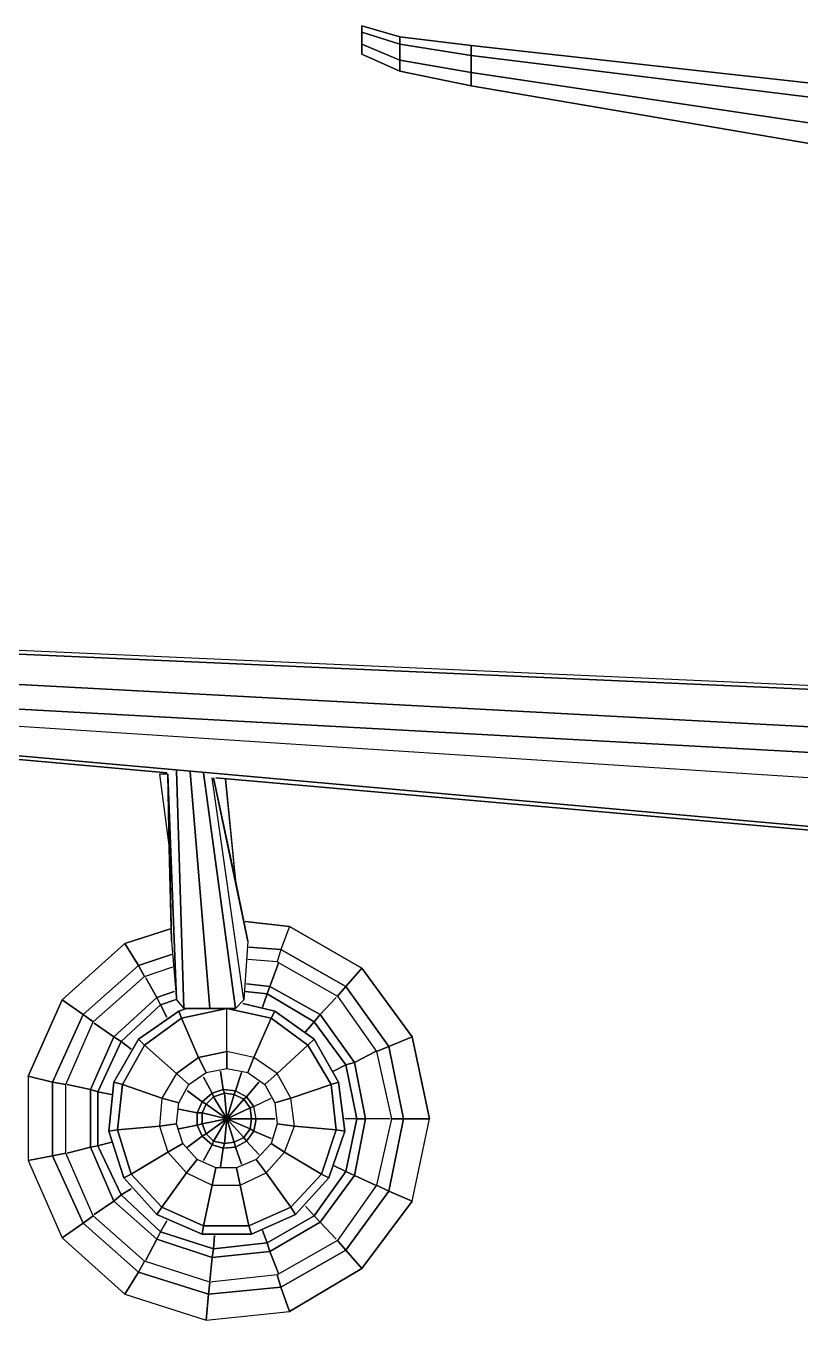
# Model space of a CAD drawing. Header units: millimetres. Extents: x -2415.6 to -2324.5, y 1851.1 to 1878.7.
# Drawn here: x -2388.46 to -2381.68, y 1853.09 to 1864.42 of the extents above; entities that cross this region are included whole.
import ezdxf

# ---------------------------------------------------------------- set-up
doc = ezdxf.new("R2010")
doc.units = ezdxf.units.MM
doc.header["$LTSCALE"] = 10
doc.layers.add('Aeronaves', color=2, linetype='Continuous')

msp = doc.modelspace()

# ---------------------------------------------------------------- linework, layer by layer
at = {"layer": 'Aeronaves'}
for p, q in [((-2385.518, 1864.418), (-2385.185, 1864.322)), ((-2385.518, 1864.364), (-2385.518, 1864.418)), ((-2385.518, 1864.418), (-2385.518, 1864.364)), ((-2385.185, 1864.322), (-2385.518, 1864.418)), ((-2385.185, 1864.257), (-2385.518, 1864.364)), ((-2385.518, 1864.364), (-2385.518, 1864.257)), ((-2385.518, 1864.364), (-2385.185, 1864.257)), ((-2385.518, 1864.257), (-2385.518, 1864.364)), ((-2385.185, 1864.322), (-2384.562, 1864.246)), ((-2384.562, 1864.246), (-2385.185, 1864.322)), ((-2385.185, 1864.322), (-2385.185, 1864.257)), ((-2385.185, 1864.257), (-2385.185, 1864.322)), ((-2385.518, 1864.257), (-2385.518, 1864.171)), ((-2385.518, 1864.171), (-2385.518, 1864.257)), ((-2385.518, 1864.257), (-2385.185, 1864.117)), ((-2385.185, 1864.117), (-2385.518, 1864.257)), ((-2385.185, 1864.257), (-2385.185, 1864.117)), ((-2384.562, 1864.16), (-2385.185, 1864.257)), ((-2385.185, 1864.257), (-2384.562, 1864.16)), ((-2385.185, 1864.117), (-2385.185, 1864.257)), ((-2384.562, 1864.246), (-2384.562, 1864.16)), ((-2384.562, 1864.16), (-2384.562, 1864.246)), ((-2384.562, 1864.246), (-2373.845, 1863.054)), ((-2373.845, 1863.054), (-2384.562, 1864.246)), ((-2385.185, 1864.021), (-2385.518, 1864.171)), ((-2385.518, 1864.171), (-2385.185, 1864.021)), ((-2385.185, 1864.117), (-2385.185, 1864.021)), ((-2384.562, 1864.01), (-2385.185, 1864.117)), ((-2385.185, 1864.117), (-2384.562, 1864.01)), ((-2385.185, 1864.021), (-2385.185, 1864.117)), ((-2384.562, 1864.16), (-2384.562, 1864.01)), ((-2384.562, 1864.01), (-2384.562, 1864.16)), ((-2373.845, 1862.84), (-2384.562, 1864.16)), ((-2384.562, 1864.16), (-2373.845, 1862.84)), ((-2384.562, 1863.892), (-2385.185, 1864.021)), ((-2385.185, 1864.021), (-2384.562, 1863.892)), ((-2384.562, 1864.01), (-2384.562, 1863.892)), ((-2384.562, 1863.892), (-2384.562, 1864.01)), ((-2384.562, 1864.01), (-2373.845, 1862.41)), ((-2373.845, 1862.41), (-2384.562, 1864.01)), ((-2373.845, 1862.066), (-2384.562, 1863.892)), ((-2384.562, 1863.892), (-2373.845, 1862.066)), ((-2381.083, 1858.619), (-2388.514, 1858.952)), ((-2381.083, 1858.619), (-2388.514, 1858.952)), ((-2381.083, 1858.587), (-2388.514, 1858.92)), ((-2388.514, 1858.92), (-2381.083, 1858.587)), ((-2388.514, 1858.652), (-2381.083, 1858.254)), ((-2381.083, 1858.254), (-2388.514, 1858.652)), ((-2388.514, 1858.437), (-2381.083, 1858.029)), ((-2381.083, 1858.029), (-2388.514, 1858.437)), ((-2388.514, 1858.287), (-2381.083, 1857.803)), ((-2388.514, 1858.287), (-2381.083, 1857.803)), ((-2381.083, 1857.363), (-2388.514, 1858.029)), ((-2388.514, 1858.029), (-2381.083, 1857.363)), ((-2387.225, 1857.879), (-2388.514, 1857.997)), ((-2388.514, 1857.997), (-2387.225, 1857.879)), ((-2387.289, 1857.868), (-2387.204, 1857.224)), ((-2387.214, 1857.868), (-2387.289, 1857.868)), ((-2387.204, 1857.224), (-2387.214, 1857.868)), ((-2387.214, 1857.868), (-2387.182, 1856.407)), ((-2387.139, 1855.892), (-2387.214, 1857.868)), ((-2387.214, 1857.868), (-2387.139, 1855.892)), ((-2387.075, 1855.817), (-2387.139, 1857.9)), ((-2387.139, 1857.9), (-2387.075, 1855.817)), ((-2386.849, 1855.817), (-2387.021, 1857.889)), ((-2387.021, 1857.889), (-2386.849, 1855.817)), ((-2386.624, 1855.817), (-2386.903, 1857.879)), ((-2386.903, 1857.879), (-2386.624, 1855.817)), ((-2386.549, 1855.892), (-2386.828, 1857.836)), ((-2386.817, 1857.836), (-2386.624, 1856.934)), ((-2386.516, 1856.407), (-2386.817, 1857.836)), ((-2386.796, 1857.836), (-2381.083, 1857.331)), ((-2381.083, 1857.331), (-2386.796, 1857.836)), ((-2386.71, 1857.825), (-2386.624, 1856.934)), ((-2386.624, 1856.955), (-2386.71, 1857.825)), ((-2387.204, 1857.224), (-2387.193, 1857.191)), ((-2387.182, 1856.407), (-2387.204, 1857.224)), ((-2386.624, 1856.934), (-2386.516, 1856.407)), ((-2386.624, 1856.934), (-2386.624, 1856.934)), ((-2387.59, 1856.386), (-2387.193, 1856.515)), ((-2387.193, 1856.515), (-2387.59, 1856.386)), ((-2387.59, 1856.386), (-2387.193, 1856.515)), ((-2387.193, 1856.515), (-2387.59, 1856.386)), ((-2386.538, 1856.579), (-2386.151, 1856.536)), ((-2386.151, 1856.536), (-2386.538, 1856.579)), ((-2386.538, 1856.579), (-2386.151, 1856.536)), ((-2386.151, 1856.536), (-2386.538, 1856.579)), ((-2386.151, 1856.536), (-2386.226, 1856.332)), ((-2386.151, 1856.536), (-2386.226, 1856.332)), ((-2385.518, 1856.171), (-2386.151, 1856.536)), ((-2385.518, 1856.171), (-2386.151, 1856.536)), ((-2386.151, 1856.536), (-2385.518, 1856.171)), ((-2385.518, 1856.171), (-2386.151, 1856.536)), ((-2387.59, 1856.386), (-2388.138, 1855.892)), ((-2387.59, 1856.386), (-2388.138, 1855.892)), ((-2387.59, 1856.386), (-2387.472, 1856.193)), ((-2387.472, 1856.193), (-2387.59, 1856.386)), ((-2387.182, 1856.407), (-2387.139, 1855.892)), ((-2386.516, 1856.407), (-2386.549, 1855.892)), ((-2387.472, 1856.193), (-2387.182, 1856.289)), ((-2387.182, 1856.289), (-2387.472, 1856.193)), ((-2386.259, 1856.225), (-2386.516, 1856.246)), ((-2386.506, 1856.354), (-2386.226, 1856.332)), ((-2386.226, 1856.332), (-2386.506, 1856.354)), ((-2386.226, 1856.332), (-2386.259, 1856.225)), ((-2386.226, 1856.332), (-2386.259, 1856.225)), ((-2385.657, 1856.01), (-2386.226, 1856.332)), ((-2386.226, 1856.332), (-2385.657, 1856.01)), ((-2387.472, 1856.193), (-2387.955, 1855.763)), ((-2387.955, 1855.763), (-2387.472, 1856.193)), ((-2387.472, 1856.193), (-2387.418, 1856.096)), ((-2387.418, 1856.096), (-2387.472, 1856.193)), ((-2387.418, 1856.096), (-2387.171, 1856.182)), ((-2386.323, 1856.01), (-2386.248, 1856.214)), ((-2386.248, 1856.214), (-2386.323, 1856.01)), ((-2386.259, 1856.225), (-2385.732, 1855.924)), ((-2385.657, 1856.01), (-2385.518, 1856.171)), ((-2385.518, 1856.171), (-2385.657, 1856.01)), ((-2385.077, 1855.57), (-2385.518, 1856.171)), ((-2385.077, 1855.57), (-2385.518, 1856.171)), ((-2385.518, 1856.171), (-2385.077, 1855.57)), ((-2385.077, 1855.57), (-2385.518, 1856.171)), ((-2387.869, 1855.699), (-2387.418, 1856.096)), ((-2387.408, 1856.085), (-2387.311, 1855.913)), ((-2387.311, 1855.913), (-2387.408, 1856.085)), ((-2386.527, 1856.032), (-2386.323, 1856.01)), ((-2386.323, 1856.01), (-2386.527, 1856.032)), ((-2387.687, 1855.57), (-2387.311, 1855.913)), ((-2387.311, 1855.913), (-2387.687, 1855.57)), ((-2387.161, 1855.967), (-2387.311, 1855.913)), ((-2387.311, 1855.913), (-2387.161, 1855.967)), ((-2387.279, 1855.849), (-2387.311, 1855.913)), ((-2387.311, 1855.913), (-2387.279, 1855.849)), ((-2387.279, 1855.849), (-2387.311, 1855.913)), ((-2386.538, 1855.967), (-2386.345, 1855.946)), ((-2386.345, 1855.946), (-2386.538, 1855.967)), ((-2386.387, 1855.828), (-2386.345, 1855.946)), ((-2386.345, 1855.946), (-2386.387, 1855.828)), ((-2386.345, 1855.946), (-2386.323, 1856.01)), ((-2386.323, 1856.01), (-2386.345, 1855.946)), ((-2386.345, 1855.946), (-2385.936, 1855.699)), ((-2385.936, 1855.699), (-2386.345, 1855.946)), ((-2386.323, 1856.01), (-2385.883, 1855.763)), ((-2385.883, 1855.763), (-2386.323, 1856.01)), ((-2385.883, 1855.763), (-2385.743, 1855.913)), ((-2385.743, 1855.913), (-2385.883, 1855.763)), ((-2385.732, 1855.924), (-2385.657, 1856.01)), ((-2385.657, 1856.01), (-2385.732, 1855.924)), ((-2385.732, 1855.924), (-2385.389, 1855.441)), ((-2385.281, 1855.484), (-2385.657, 1856.01)), ((-2385.657, 1856.01), (-2385.281, 1855.484)), ((-2388.138, 1855.892), (-2388.438, 1855.226)), ((-2388.138, 1855.892), (-2388.438, 1855.226)), ((-2388.438, 1855.226), (-2388.138, 1855.892)), ((-2388.138, 1855.892), (-2388.438, 1855.226)), ((-2388.138, 1855.892), (-2387.955, 1855.763)), ((-2387.955, 1855.763), (-2388.138, 1855.892)), ((-2387.622, 1855.527), (-2387.279, 1855.849)), ((-2387.279, 1855.849), (-2387.622, 1855.527)), ((-2387.472, 1855.548), (-2387.118, 1855.795)), ((-2387.118, 1855.795), (-2387.472, 1855.548)), ((-2387.15, 1855.892), (-2387.279, 1855.849)), ((-2387.279, 1855.849), (-2387.15, 1855.892)), ((-2387.279, 1855.849), (-2387.225, 1855.742)), ((-2387.225, 1855.742), (-2387.279, 1855.849)), ((-2387.139, 1855.892), (-2387.075, 1855.817)), ((-2387.053, 1855.817), (-2387.118, 1855.795)), ((-2387.118, 1855.795), (-2387.053, 1855.817)), ((-2387.053, 1855.817), (-2387.118, 1855.795)), ((-2387.096, 1855.731), (-2387.118, 1855.795)), ((-2387.118, 1855.795), (-2387.096, 1855.731)), ((-2387.096, 1855.731), (-2386.699, 1855.817)), ((-2386.699, 1855.817), (-2387.096, 1855.731)), ((-2386.849, 1855.817), (-2387.075, 1855.817)), ((-2387.075, 1855.817), (-2386.849, 1855.817)), ((-2386.624, 1855.817), (-2386.849, 1855.817)), ((-2386.849, 1855.817), (-2386.624, 1855.817)), ((-2386.312, 1855.731), (-2386.699, 1855.817)), ((-2386.699, 1855.817), (-2386.312, 1855.731)), ((-2386.699, 1855.441), (-2386.699, 1855.817)), ((-2386.699, 1855.441), (-2386.699, 1855.817)), ((-2386.624, 1855.817), (-2386.549, 1855.892)), ((-2386.559, 1855.86), (-2386.28, 1855.795)), ((-2386.28, 1855.795), (-2386.559, 1855.86)), ((-2386.559, 1855.86), (-2386.28, 1855.795)), ((-2386.28, 1855.795), (-2386.312, 1855.731)), ((-2386.312, 1855.731), (-2386.28, 1855.795)), ((-2385.936, 1855.548), (-2386.28, 1855.795)), ((-2386.28, 1855.795), (-2385.936, 1855.548)), ((-2387.955, 1855.763), (-2388.224, 1855.172)), ((-2388.224, 1855.172), (-2387.955, 1855.763)), ((-2388.106, 1855.151), (-2387.869, 1855.699)), ((-2387.955, 1855.763), (-2387.869, 1855.699)), ((-2387.869, 1855.699), (-2387.955, 1855.763)), ((-2387.687, 1855.57), (-2387.859, 1855.688)), ((-2387.859, 1855.688), (-2387.687, 1855.57)), ((-2387.096, 1855.731), (-2387.418, 1855.495)), ((-2387.418, 1855.495), (-2387.096, 1855.731)), ((-2386.946, 1855.387), (-2387.096, 1855.731)), ((-2387.096, 1855.731), (-2386.946, 1855.387)), ((-2386.312, 1855.731), (-2386.463, 1855.387)), ((-2386.463, 1855.387), (-2386.312, 1855.731)), ((-2385.99, 1855.495), (-2386.312, 1855.731)), ((-2386.312, 1855.731), (-2385.99, 1855.495)), ((-2386.012, 1855.613), (-2385.936, 1855.699)), ((-2385.936, 1855.699), (-2386.012, 1855.613)), ((-2385.936, 1855.699), (-2385.883, 1855.763)), ((-2385.883, 1855.763), (-2385.936, 1855.699)), ((-2385.936, 1855.699), (-2385.657, 1855.323)), ((-2385.657, 1855.323), (-2385.936, 1855.699)), ((-2385.883, 1855.763), (-2385.582, 1855.344)), ((-2385.582, 1855.344), (-2385.883, 1855.763)), ((-2387.891, 1855.108), (-2387.687, 1855.57)), ((-2387.687, 1855.57), (-2387.891, 1855.108)), ((-2387.622, 1855.527), (-2387.687, 1855.57)), ((-2387.687, 1855.57), (-2387.622, 1855.527)), ((-2385.281, 1855.484), (-2385.077, 1855.57)), ((-2385.077, 1855.57), (-2385.281, 1855.484)), ((-2385.077, 1855.57), (-2384.927, 1854.85)), ((-2384.927, 1854.85), (-2385.077, 1855.57)), ((-2387.622, 1855.527), (-2387.826, 1855.087)), ((-2387.826, 1855.087), (-2387.622, 1855.527)), ((-2387.687, 1855.172), (-2387.472, 1855.548)), ((-2387.472, 1855.548), (-2387.687, 1855.172)), ((-2387.687, 1855.172), (-2387.472, 1855.548)), ((-2387.536, 1855.462), (-2387.622, 1855.527)), ((-2387.622, 1855.527), (-2387.536, 1855.462)), ((-2387.418, 1855.495), (-2387.612, 1855.151)), ((-2387.612, 1855.151), (-2387.418, 1855.495)), ((-2387.418, 1855.495), (-2387.472, 1855.548)), ((-2387.472, 1855.548), (-2387.418, 1855.495)), ((-2387.139, 1855.248), (-2387.418, 1855.495)), ((-2387.418, 1855.495), (-2387.139, 1855.248)), ((-2385.99, 1855.495), (-2386.259, 1855.248)), ((-2386.259, 1855.248), (-2385.99, 1855.495)), ((-2385.936, 1855.548), (-2385.99, 1855.495)), ((-2385.99, 1855.495), (-2385.936, 1855.548)), ((-2385.786, 1855.151), (-2385.99, 1855.495)), ((-2385.99, 1855.495), (-2385.786, 1855.151)), ((-2385.936, 1855.548), (-2385.722, 1855.172)), ((-2385.722, 1855.172), (-2385.936, 1855.548)), ((-2385.936, 1855.548), (-2385.722, 1855.172)), ((-2385.389, 1855.441), (-2385.281, 1855.484)), ((-2385.281, 1855.484), (-2385.389, 1855.441)), ((-2385.153, 1854.85), (-2385.281, 1855.484)), ((-2385.281, 1855.484), (-2385.153, 1854.85)), ((-2386.946, 1855.387), (-2387.139, 1855.248)), ((-2387.139, 1855.248), (-2386.946, 1855.387)), ((-2386.699, 1855.441), (-2386.946, 1855.387)), ((-2386.946, 1855.387), (-2386.699, 1855.441)), ((-2386.881, 1855.258), (-2386.946, 1855.387)), ((-2386.946, 1855.387), (-2386.881, 1855.258)), ((-2386.463, 1855.387), (-2386.699, 1855.441)), ((-2386.699, 1855.441), (-2386.699, 1855.291)), ((-2386.463, 1855.387), (-2386.699, 1855.441)), ((-2386.699, 1855.291), (-2386.699, 1855.441)), ((-2386.516, 1855.258), (-2386.463, 1855.387)), ((-2386.463, 1855.387), (-2386.516, 1855.258)), ((-2386.259, 1855.248), (-2386.463, 1855.387)), ((-2386.259, 1855.248), (-2386.463, 1855.387)), ((-2385.657, 1855.323), (-2385.582, 1855.344)), ((-2385.582, 1855.344), (-2385.657, 1855.323)), ((-2385.657, 1855.323), (-2385.582, 1855.344)), ((-2385.4, 1855.441), (-2385.582, 1855.344)), ((-2385.582, 1855.344), (-2385.4, 1855.441)), ((-2385.485, 1854.85), (-2385.582, 1855.344)), ((-2385.582, 1855.344), (-2385.485, 1854.85)), ((-2385.389, 1855.441), (-2385.26, 1854.85)), ((-2388.438, 1855.226), (-2388.438, 1854.485)), ((-2388.438, 1855.226), (-2388.438, 1854.485)), ((-2388.224, 1855.172), (-2388.438, 1855.226)), ((-2388.438, 1855.226), (-2388.224, 1855.172)), ((-2387.139, 1855.248), (-2387.268, 1855.033)), ((-2387.139, 1855.248), (-2387.268, 1855.033)), ((-2387.032, 1855.151), (-2387.139, 1855.248)), ((-2387.139, 1855.248), (-2387.032, 1855.151)), ((-2387.032, 1855.151), (-2386.881, 1855.258)), ((-2386.881, 1855.258), (-2386.699, 1855.291)), ((-2386.753, 1855.269), (-2386.731, 1855.108)), ((-2386.731, 1855.108), (-2386.753, 1855.269)), ((-2386.699, 1855.291), (-2386.516, 1855.258)), ((-2386.57, 1855.258), (-2386.624, 1855.097)), ((-2386.624, 1855.097), (-2386.57, 1855.258)), ((-2386.516, 1855.258), (-2386.366, 1855.151)), ((-2386.366, 1855.151), (-2386.259, 1855.248)), ((-2386.259, 1855.248), (-2386.366, 1855.151)), ((-2386.14, 1855.033), (-2386.259, 1855.248)), ((-2386.14, 1855.033), (-2386.259, 1855.248)), ((-2385.657, 1855.323), (-2385.765, 1855.269)), ((-2385.765, 1855.269), (-2385.657, 1855.323)), ((-2385.561, 1854.85), (-2385.657, 1855.323)), ((-2385.657, 1855.323), (-2385.561, 1854.85)), ((-2388.224, 1855.172), (-2388.224, 1854.528)), ((-2388.224, 1854.528), (-2388.224, 1855.172)), ((-2388.224, 1855.172), (-2388.106, 1855.151)), ((-2388.106, 1855.151), (-2388.224, 1855.172)), ((-2388.106, 1854.55), (-2388.106, 1855.151)), ((-2387.891, 1855.108), (-2388.095, 1855.151)), ((-2388.095, 1855.151), (-2387.891, 1855.108)), ((-2387.73, 1854.743), (-2387.687, 1855.172)), ((-2387.687, 1855.172), (-2387.73, 1854.743)), ((-2387.73, 1854.743), (-2387.687, 1855.172)), ((-2387.687, 1855.172), (-2387.612, 1855.151)), ((-2387.612, 1855.151), (-2387.687, 1855.172)), ((-2387.612, 1855.151), (-2387.655, 1854.754)), ((-2387.655, 1854.754), (-2387.612, 1855.151)), ((-2387.612, 1855.151), (-2387.268, 1855.033)), ((-2387.268, 1855.033), (-2387.612, 1855.151)), ((-2387.118, 1854.99), (-2387.032, 1855.151)), ((-2386.903, 1855.215), (-2386.828, 1855.076)), ((-2386.828, 1855.076), (-2386.903, 1855.215)), ((-2386.42, 1855.172), (-2386.527, 1855.044)), ((-2386.527, 1855.044), (-2386.42, 1855.172)), ((-2386.366, 1855.151), (-2386.28, 1854.99)), ((-2385.786, 1855.151), (-2386.14, 1855.033)), ((-2386.14, 1855.033), (-2385.786, 1855.151)), ((-2385.722, 1855.172), (-2385.786, 1855.151)), ((-2385.786, 1855.151), (-2385.722, 1855.172)), ((-2385.743, 1854.754), (-2385.786, 1855.151)), ((-2385.786, 1855.151), (-2385.743, 1854.754)), ((-2385.722, 1855.172), (-2385.668, 1854.743)), ((-2385.668, 1854.743), (-2385.722, 1855.172)), ((-2385.722, 1855.172), (-2385.668, 1854.743)), ((-2387.891, 1855.108), (-2387.891, 1854.603)), ((-2387.826, 1855.087), (-2387.891, 1855.108)), ((-2387.891, 1855.108), (-2387.826, 1855.087)), ((-2387.891, 1854.603), (-2387.891, 1855.108)), ((-2387.826, 1855.087), (-2387.826, 1854.614)), ((-2387.708, 1855.065), (-2387.826, 1855.087)), ((-2387.826, 1855.087), (-2387.708, 1855.065)), ((-2387.826, 1854.614), (-2387.826, 1855.087)), ((-2387.268, 1855.033), (-2387.289, 1854.786)), ((-2387.268, 1855.033), (-2387.289, 1854.786)), ((-2387.118, 1854.99), (-2387.268, 1855.033)), ((-2387.268, 1855.033), (-2387.118, 1854.99)), ((-2387.042, 1855.097), (-2386.914, 1855.001)), ((-2386.914, 1855.001), (-2387.042, 1855.097)), ((-2386.957, 1854.904), (-2386.914, 1855.001)), ((-2386.914, 1855.001), (-2386.957, 1854.904)), ((-2386.914, 1855.001), (-2386.828, 1855.076)), ((-2386.828, 1855.076), (-2386.914, 1855.001)), ((-2386.914, 1855.001), (-2386.881, 1854.979)), ((-2386.881, 1854.979), (-2386.914, 1855.001)), ((-2386.881, 1854.979), (-2386.817, 1855.044)), ((-2386.817, 1855.044), (-2386.881, 1854.979)), ((-2386.828, 1855.076), (-2386.731, 1855.108)), ((-2386.731, 1855.108), (-2386.828, 1855.076)), ((-2386.828, 1855.076), (-2386.817, 1855.044)), ((-2386.817, 1855.044), (-2386.828, 1855.076)), ((-2386.817, 1855.044), (-2386.72, 1855.076)), ((-2386.72, 1855.076), (-2386.817, 1855.044)), ((-2386.817, 1855.044), (-2386.699, 1854.85)), ((-2386.699, 1854.85), (-2386.817, 1855.044)), ((-2386.731, 1855.108), (-2386.624, 1855.097)), ((-2386.624, 1855.097), (-2386.731, 1855.108)), ((-2386.731, 1855.108), (-2386.72, 1855.076)), ((-2386.72, 1855.076), (-2386.731, 1855.108)), ((-2386.72, 1855.076), (-2386.634, 1855.065)), ((-2386.72, 1855.076), (-2386.699, 1854.85)), ((-2386.634, 1855.065), (-2386.72, 1855.076)), ((-2386.699, 1854.85), (-2386.72, 1855.076)), ((-2386.634, 1855.065), (-2386.699, 1854.85)), ((-2386.699, 1854.85), (-2386.634, 1855.065)), ((-2386.699, 1854.85), (-2386.549, 1855.022)), ((-2386.549, 1855.022), (-2386.699, 1854.85)), ((-2386.624, 1855.097), (-2386.634, 1855.065)), ((-2386.634, 1855.065), (-2386.624, 1855.097)), ((-2386.634, 1855.065), (-2386.549, 1855.022)), ((-2386.549, 1855.022), (-2386.634, 1855.065)), ((-2386.624, 1855.097), (-2386.527, 1855.044)), ((-2386.527, 1855.044), (-2386.624, 1855.097)), ((-2386.527, 1855.044), (-2386.549, 1855.022)), ((-2386.549, 1855.022), (-2386.527, 1855.044)), ((-2386.549, 1855.022), (-2386.495, 1854.947)), ((-2386.495, 1854.947), (-2386.549, 1855.022)), ((-2386.527, 1855.044), (-2386.463, 1854.958)), ((-2386.463, 1854.958), (-2386.527, 1855.044)), ((-2386.463, 1854.958), (-2386.312, 1855.033)), ((-2386.463, 1854.958), (-2386.312, 1855.033)), ((-2386.28, 1854.99), (-2386.14, 1855.033)), ((-2386.14, 1855.033), (-2386.28, 1854.99)), ((-2386.108, 1854.786), (-2386.14, 1855.033)), ((-2386.108, 1854.786), (-2386.14, 1855.033)), ((-2387.139, 1854.807), (-2387.118, 1854.99)), ((-2387.118, 1854.936), (-2386.957, 1854.904)), ((-2386.957, 1854.904), (-2387.118, 1854.936)), ((-2386.957, 1854.904), (-2386.914, 1854.904)), ((-2386.957, 1854.797), (-2386.957, 1854.904)), ((-2386.957, 1854.904), (-2386.957, 1854.797)), ((-2386.914, 1854.904), (-2386.957, 1854.904)), ((-2386.914, 1854.904), (-2386.881, 1854.979)), ((-2386.881, 1854.979), (-2386.914, 1854.904)), ((-2386.914, 1854.807), (-2386.914, 1854.904)), ((-2386.914, 1854.904), (-2386.699, 1854.85)), ((-2386.914, 1854.904), (-2386.914, 1854.807)), ((-2386.699, 1854.85), (-2386.914, 1854.904)), ((-2386.881, 1854.979), (-2386.699, 1854.85)), ((-2386.699, 1854.85), (-2386.881, 1854.979)), ((-2386.495, 1854.947), (-2386.699, 1854.85)), ((-2386.699, 1854.85), (-2386.495, 1854.947)), ((-2386.463, 1854.958), (-2386.495, 1854.947)), ((-2386.495, 1854.947), (-2386.463, 1854.958)), ((-2386.495, 1854.947), (-2386.484, 1854.85)), ((-2386.484, 1854.85), (-2386.495, 1854.947)), ((-2386.441, 1854.85), (-2386.463, 1854.958)), ((-2386.441, 1854.85), (-2386.463, 1854.958)), ((-2386.28, 1854.99), (-2386.259, 1854.807)), ((-2387.655, 1854.754), (-2387.289, 1854.786)), ((-2387.289, 1854.786), (-2387.655, 1854.754)), ((-2387.139, 1854.807), (-2387.289, 1854.786)), ((-2387.289, 1854.786), (-2387.139, 1854.807)), ((-2387.289, 1854.786), (-2387.214, 1854.56)), ((-2387.289, 1854.786), (-2387.214, 1854.56)), ((-2387.085, 1854.636), (-2387.139, 1854.807)), ((-2387.118, 1854.764), (-2386.957, 1854.797)), ((-2386.957, 1854.797), (-2387.118, 1854.764)), ((-2386.957, 1854.797), (-2386.914, 1854.807)), ((-2386.914, 1854.807), (-2386.957, 1854.797)), ((-2386.914, 1854.7), (-2386.957, 1854.797)), ((-2386.957, 1854.797), (-2386.914, 1854.7)), ((-2386.914, 1854.807), (-2386.699, 1854.85)), ((-2386.699, 1854.85), (-2386.914, 1854.807)), ((-2386.881, 1854.721), (-2386.914, 1854.807)), ((-2386.914, 1854.807), (-2386.881, 1854.721)), ((-2386.699, 1854.85), (-2386.881, 1854.721)), ((-2386.881, 1854.721), (-2386.699, 1854.85)), ((-2386.817, 1854.657), (-2386.699, 1854.85)), ((-2386.699, 1854.85), (-2386.817, 1854.657)), ((-2386.72, 1854.636), (-2386.699, 1854.85)), ((-2386.699, 1854.85), (-2386.72, 1854.636)), ((-2386.699, 1854.85), (-2386.484, 1854.85)), ((-2386.634, 1854.646), (-2386.699, 1854.85)), ((-2386.549, 1854.689), (-2386.699, 1854.85)), ((-2386.699, 1854.85), (-2386.634, 1854.646)), ((-2386.495, 1854.764), (-2386.699, 1854.85)), ((-2386.699, 1854.85), (-2386.549, 1854.689)), ((-2386.484, 1854.85), (-2386.699, 1854.85)), ((-2386.699, 1854.85), (-2386.495, 1854.764)), ((-2386.484, 1854.85), (-2386.495, 1854.764)), ((-2386.495, 1854.764), (-2386.484, 1854.85)), ((-2386.484, 1854.85), (-2386.441, 1854.85)), ((-2386.484, 1854.85), (-2386.441, 1854.85)), ((-2386.441, 1854.85), (-2386.484, 1854.85)), ((-2386.441, 1854.85), (-2386.463, 1854.743)), ((-2386.463, 1854.743), (-2386.441, 1854.85)), ((-2386.441, 1854.85), (-2386.28, 1854.85)), ((-2386.28, 1854.85), (-2386.441, 1854.85)), ((-2386.259, 1854.807), (-2386.312, 1854.636)), ((-2386.259, 1854.807), (-2386.108, 1854.786)), ((-2386.108, 1854.786), (-2386.259, 1854.807)), ((-2386.194, 1854.56), (-2386.108, 1854.786)), ((-2386.194, 1854.56), (-2386.108, 1854.786)), ((-2385.743, 1854.754), (-2386.108, 1854.786)), ((-2386.108, 1854.786), (-2385.743, 1854.754)), ((-2385.561, 1854.85), (-2385.668, 1854.85)), ((-2385.561, 1854.85), (-2385.668, 1854.85)), ((-2385.561, 1854.85), (-2385.657, 1854.389)), ((-2385.657, 1854.389), (-2385.561, 1854.85)), ((-2385.485, 1854.85), (-2385.582, 1854.356)), ((-2385.582, 1854.356), (-2385.485, 1854.85)), ((-2385.485, 1854.85), (-2385.561, 1854.85)), ((-2385.561, 1854.85), (-2385.485, 1854.85)), ((-2385.485, 1854.85), (-2385.561, 1854.85)), ((-2385.271, 1854.85), (-2385.485, 1854.85)), ((-2385.271, 1854.85), (-2385.485, 1854.85)), ((-2385.26, 1854.85), (-2385.389, 1854.27)), ((-2385.281, 1854.217), (-2385.153, 1854.85)), ((-2385.153, 1854.85), (-2385.281, 1854.217)), ((-2385.26, 1854.85), (-2385.153, 1854.85)), ((-2385.153, 1854.85), (-2385.26, 1854.85)), ((-2385.153, 1854.85), (-2384.927, 1854.85)), ((-2384.927, 1854.85), (-2385.153, 1854.85)), ((-2385.077, 1854.131), (-2384.927, 1854.85)), ((-2385.077, 1854.131), (-2384.927, 1854.85)), ((-2387.73, 1854.743), (-2387.655, 1854.754)), ((-2387.655, 1854.754), (-2387.73, 1854.743)), ((-2387.73, 1854.743), (-2387.601, 1854.335)), ((-2387.601, 1854.335), (-2387.73, 1854.743)), ((-2387.655, 1854.754), (-2387.536, 1854.367)), ((-2387.536, 1854.367), (-2387.655, 1854.754)), ((-2387.042, 1854.603), (-2386.914, 1854.7)), ((-2386.914, 1854.7), (-2387.042, 1854.603)), ((-2386.914, 1854.7), (-2386.881, 1854.721)), ((-2386.881, 1854.721), (-2386.914, 1854.7)), ((-2386.828, 1854.625), (-2386.914, 1854.7)), ((-2386.914, 1854.7), (-2386.828, 1854.625)), ((-2386.817, 1854.657), (-2386.881, 1854.721)), ((-2386.881, 1854.721), (-2386.817, 1854.657)), ((-2386.828, 1854.625), (-2386.817, 1854.657)), ((-2386.817, 1854.657), (-2386.828, 1854.625)), ((-2386.72, 1854.636), (-2386.817, 1854.657)), ((-2386.817, 1854.657), (-2386.72, 1854.636)), ((-2386.549, 1854.689), (-2386.634, 1854.646)), ((-2386.634, 1854.646), (-2386.549, 1854.689)), ((-2386.527, 1854.657), (-2386.624, 1854.603)), ((-2386.624, 1854.603), (-2386.527, 1854.657)), ((-2386.495, 1854.764), (-2386.549, 1854.689)), ((-2386.549, 1854.689), (-2386.495, 1854.764)), ((-2386.527, 1854.657), (-2386.549, 1854.689)), ((-2386.549, 1854.689), (-2386.527, 1854.657)), ((-2386.463, 1854.743), (-2386.527, 1854.657)), ((-2386.527, 1854.657), (-2386.463, 1854.743)), ((-2386.42, 1854.539), (-2386.527, 1854.657)), ((-2386.527, 1854.657), (-2386.42, 1854.539)), ((-2386.463, 1854.743), (-2386.495, 1854.764)), ((-2386.495, 1854.764), (-2386.463, 1854.743)), ((-2386.312, 1854.679), (-2386.463, 1854.743)), ((-2386.463, 1854.743), (-2386.312, 1854.679)), ((-2385.872, 1854.367), (-2385.743, 1854.754)), ((-2385.743, 1854.754), (-2385.872, 1854.367)), ((-2385.668, 1854.743), (-2385.808, 1854.335)), ((-2385.808, 1854.335), (-2385.668, 1854.743)), ((-2385.668, 1854.743), (-2385.808, 1854.335)), ((-2385.668, 1854.743), (-2385.743, 1854.754)), ((-2385.743, 1854.754), (-2385.668, 1854.743)), ((-2388.224, 1854.528), (-2388.106, 1854.55)), ((-2388.106, 1854.55), (-2388.224, 1854.528)), ((-2387.869, 1854.002), (-2388.106, 1854.55)), ((-2388.095, 1854.55), (-2387.891, 1854.603)), ((-2387.891, 1854.603), (-2388.095, 1854.55)), ((-2387.826, 1854.614), (-2387.891, 1854.603)), ((-2387.891, 1854.603), (-2387.826, 1854.614)), ((-2387.891, 1854.603), (-2387.687, 1854.131)), ((-2387.687, 1854.131), (-2387.891, 1854.603)), ((-2387.708, 1854.646), (-2387.826, 1854.614)), ((-2387.826, 1854.614), (-2387.708, 1854.646)), ((-2387.826, 1854.614), (-2387.622, 1854.185)), ((-2387.622, 1854.185), (-2387.826, 1854.614)), ((-2387.536, 1854.367), (-2387.214, 1854.56)), ((-2387.214, 1854.56), (-2387.536, 1854.367)), ((-2387.085, 1854.636), (-2387.214, 1854.56)), ((-2387.214, 1854.56), (-2387.085, 1854.636)), ((-2387.214, 1854.56), (-2387.053, 1854.378)), ((-2387.214, 1854.56), (-2387.053, 1854.378)), ((-2386.957, 1854.496), (-2387.085, 1854.636)), ((-2386.903, 1854.485), (-2386.828, 1854.625)), ((-2386.828, 1854.625), (-2386.903, 1854.485)), ((-2386.731, 1854.593), (-2386.828, 1854.625)), ((-2386.828, 1854.625), (-2386.731, 1854.593)), ((-2386.753, 1854.432), (-2386.731, 1854.593)), ((-2386.731, 1854.593), (-2386.753, 1854.432)), ((-2386.731, 1854.593), (-2386.72, 1854.636)), ((-2386.72, 1854.636), (-2386.731, 1854.593)), ((-2386.624, 1854.603), (-2386.731, 1854.593)), ((-2386.731, 1854.593), (-2386.624, 1854.603)), ((-2386.634, 1854.646), (-2386.72, 1854.636)), ((-2386.72, 1854.636), (-2386.634, 1854.646)), ((-2386.624, 1854.603), (-2386.634, 1854.646)), ((-2386.634, 1854.646), (-2386.624, 1854.603)), ((-2386.57, 1854.453), (-2386.624, 1854.603)), ((-2386.624, 1854.603), (-2386.57, 1854.453)), ((-2386.312, 1854.636), (-2386.441, 1854.496)), ((-2386.355, 1854.378), (-2386.194, 1854.56)), ((-2386.355, 1854.378), (-2386.194, 1854.56)), ((-2386.312, 1854.636), (-2386.194, 1854.56)), ((-2386.194, 1854.56), (-2386.312, 1854.636)), ((-2385.872, 1854.367), (-2386.194, 1854.56)), ((-2386.194, 1854.56), (-2385.872, 1854.367)), ((-2388.438, 1854.485), (-2388.224, 1854.528)), ((-2388.224, 1854.528), (-2388.438, 1854.485)), ((-2388.438, 1854.485), (-2388.138, 1853.809)), ((-2388.438, 1854.485), (-2388.138, 1853.809)), ((-2388.224, 1854.528), (-2387.955, 1853.938)), ((-2387.955, 1853.938), (-2388.224, 1854.528)), ((-2386.957, 1854.496), (-2387.053, 1854.378)), ((-2387.053, 1854.378), (-2386.957, 1854.496)), ((-2386.796, 1854.421), (-2386.957, 1854.496)), ((-2386.441, 1854.496), (-2386.613, 1854.421)), ((-2386.441, 1854.496), (-2386.355, 1854.378)), ((-2386.355, 1854.378), (-2386.441, 1854.496)), ((-2385.765, 1854.442), (-2385.657, 1854.389)), ((-2385.657, 1854.389), (-2385.765, 1854.442)), ((-2387.601, 1854.335), (-2387.536, 1854.367)), ((-2387.536, 1854.367), (-2387.601, 1854.335)), ((-2387.601, 1854.335), (-2387.311, 1854.013)), ((-2387.311, 1854.013), (-2387.601, 1854.335)), ((-2387.536, 1854.367), (-2387.268, 1854.077)), ((-2387.268, 1854.077), (-2387.536, 1854.367)), ((-2387.268, 1854.077), (-2387.053, 1854.378)), ((-2387.053, 1854.378), (-2387.268, 1854.077)), ((-2387.053, 1854.378), (-2386.828, 1854.27)), ((-2387.053, 1854.378), (-2386.828, 1854.27)), ((-2386.796, 1854.421), (-2386.828, 1854.27)), ((-2386.828, 1854.27), (-2386.796, 1854.421)), ((-2386.613, 1854.421), (-2386.796, 1854.421)), ((-2386.613, 1854.421), (-2386.581, 1854.27)), ((-2386.581, 1854.27), (-2386.613, 1854.421)), ((-2386.581, 1854.27), (-2386.355, 1854.378)), ((-2386.581, 1854.27), (-2386.355, 1854.378)), ((-2386.14, 1854.077), (-2386.355, 1854.378)), ((-2386.355, 1854.378), (-2386.14, 1854.077)), ((-2386.14, 1854.077), (-2385.872, 1854.367)), ((-2385.872, 1854.367), (-2386.14, 1854.077)), ((-2385.808, 1854.335), (-2386.098, 1854.013)), ((-2386.098, 1854.013), (-2385.808, 1854.335)), ((-2385.808, 1854.335), (-2386.098, 1854.013)), ((-2385.657, 1854.389), (-2385.936, 1854.002)), ((-2385.936, 1854.002), (-2385.657, 1854.389)), ((-2385.582, 1854.356), (-2385.883, 1853.948)), ((-2385.883, 1853.948), (-2385.582, 1854.356)), ((-2385.808, 1854.335), (-2385.872, 1854.367)), ((-2385.872, 1854.367), (-2385.808, 1854.335)), ((-2385.657, 1854.389), (-2385.582, 1854.356)), ((-2385.582, 1854.356), (-2385.657, 1854.389)), ((-2385.4, 1854.27), (-2385.582, 1854.356)), ((-2385.582, 1854.356), (-2385.4, 1854.27)), ((-2387.536, 1854.238), (-2387.622, 1854.185)), ((-2387.622, 1854.185), (-2387.536, 1854.238)), ((-2386.903, 1853.916), (-2386.828, 1854.27)), ((-2386.828, 1854.27), (-2386.903, 1853.916)), ((-2386.828, 1854.27), (-2386.581, 1854.27)), ((-2386.828, 1854.27), (-2386.581, 1854.27)), ((-2386.506, 1853.916), (-2386.581, 1854.27)), ((-2386.581, 1854.27), (-2386.506, 1853.916)), ((-2385.389, 1854.27), (-2385.732, 1853.787)), ((-2385.657, 1853.701), (-2385.281, 1854.217)), ((-2385.281, 1854.217), (-2385.657, 1853.701)), ((-2385.281, 1854.217), (-2385.389, 1854.27)), ((-2385.389, 1854.27), (-2385.281, 1854.217)), ((-2385.281, 1854.217), (-2385.077, 1854.131)), ((-2385.077, 1854.131), (-2385.281, 1854.217)), ((-2387.859, 1854.013), (-2387.687, 1854.131)), ((-2387.687, 1854.131), (-2387.859, 1854.013)), ((-2387.622, 1854.185), (-2387.687, 1854.131)), ((-2387.687, 1854.131), (-2387.622, 1854.185)), ((-2387.687, 1854.131), (-2387.311, 1853.798)), ((-2387.311, 1853.798), (-2387.687, 1854.131)), ((-2387.622, 1854.185), (-2387.279, 1853.862)), ((-2387.279, 1853.862), (-2387.622, 1854.185)), ((-2385.518, 1853.54), (-2385.077, 1854.131)), ((-2385.518, 1853.54), (-2385.077, 1854.131)), ((-2385.077, 1854.131), (-2385.518, 1853.54)), ((-2385.518, 1853.54), (-2385.077, 1854.131)), ((-2387.955, 1853.938), (-2387.869, 1854.002)), ((-2387.869, 1854.002), (-2387.955, 1853.938)), ((-2387.418, 1853.605), (-2387.869, 1854.002)), ((-2387.311, 1854.013), (-2387.268, 1854.077)), ((-2387.268, 1854.077), (-2387.311, 1854.013)), ((-2387.311, 1854.013), (-2386.914, 1853.841)), ((-2386.914, 1853.841), (-2387.311, 1854.013)), ((-2387.268, 1854.077), (-2386.903, 1853.916)), ((-2386.903, 1853.916), (-2387.268, 1854.077)), ((-2386.506, 1853.916), (-2386.14, 1854.077)), ((-2386.14, 1854.077), (-2386.506, 1853.916)), ((-2386.484, 1853.841), (-2386.098, 1854.013)), ((-2386.098, 1854.013), (-2386.484, 1853.841)), ((-2385.936, 1854.002), (-2386.345, 1853.766)), ((-2386.345, 1853.766), (-2385.936, 1854.002)), ((-2386.098, 1854.013), (-2386.14, 1854.077)), ((-2386.14, 1854.077), (-2386.098, 1854.013)), ((-2386.012, 1854.088), (-2385.936, 1854.002)), ((-2385.936, 1854.002), (-2386.012, 1854.088)), ((-2385.936, 1854.002), (-2385.883, 1853.948)), ((-2385.883, 1853.948), (-2385.936, 1854.002)), ((-2388.138, 1853.809), (-2387.955, 1853.938)), ((-2387.955, 1853.938), (-2388.138, 1853.809)), ((-2387.955, 1853.938), (-2387.472, 1853.508)), ((-2387.472, 1853.508), (-2387.955, 1853.938)), ((-2387.225, 1853.959), (-2387.279, 1853.862)), ((-2387.279, 1853.862), (-2387.225, 1853.959)), ((-2386.914, 1853.841), (-2386.903, 1853.916)), ((-2386.903, 1853.916), (-2386.914, 1853.841)), ((-2386.903, 1853.916), (-2386.506, 1853.916)), ((-2386.506, 1853.916), (-2386.903, 1853.916)), ((-2386.484, 1853.841), (-2386.506, 1853.916)), ((-2386.506, 1853.916), (-2386.484, 1853.841)), ((-2386.387, 1853.873), (-2386.345, 1853.766)), ((-2386.345, 1853.766), (-2386.387, 1853.873)), ((-2385.883, 1853.948), (-2386.323, 1853.691)), ((-2386.323, 1853.691), (-2385.883, 1853.948)), ((-2385.743, 1853.798), (-2385.883, 1853.948)), ((-2385.883, 1853.948), (-2385.743, 1853.798)), ((-2388.138, 1853.809), (-2387.59, 1853.315)), ((-2388.138, 1853.809), (-2387.59, 1853.315)), ((-2387.408, 1853.615), (-2387.311, 1853.798)), ((-2387.311, 1853.798), (-2387.408, 1853.615)), ((-2387.279, 1853.862), (-2387.311, 1853.798)), ((-2387.311, 1853.798), (-2387.279, 1853.862)), ((-2387.311, 1853.798), (-2386.828, 1853.637)), ((-2386.828, 1853.637), (-2387.311, 1853.798)), ((-2386.817, 1853.712), (-2387.279, 1853.862)), ((-2387.279, 1853.862), (-2386.817, 1853.712)), ((-2386.914, 1853.841), (-2386.484, 1853.841)), ((-2386.484, 1853.841), (-2386.914, 1853.841)), ((-2386.817, 1853.712), (-2386.806, 1853.83)), ((-2386.806, 1853.83), (-2386.817, 1853.712)), ((-2386.345, 1853.766), (-2386.817, 1853.712)), ((-2386.817, 1853.712), (-2386.345, 1853.766)), ((-2386.345, 1853.766), (-2386.323, 1853.691)), ((-2386.323, 1853.691), (-2386.345, 1853.766)), ((-2385.732, 1853.787), (-2386.259, 1853.487)), ((-2385.657, 1853.701), (-2385.732, 1853.787)), ((-2385.732, 1853.787), (-2385.657, 1853.701)), ((-2386.828, 1853.637), (-2386.817, 1853.712)), ((-2386.817, 1853.712), (-2386.828, 1853.637)), ((-2386.323, 1853.691), (-2386.828, 1853.637)), ((-2386.828, 1853.637), (-2386.323, 1853.691)), ((-2386.248, 1853.497), (-2386.323, 1853.691)), ((-2386.323, 1853.691), (-2386.248, 1853.497)), ((-2386.226, 1853.379), (-2385.657, 1853.701)), ((-2385.657, 1853.701), (-2386.226, 1853.379)), ((-2385.657, 1853.701), (-2385.518, 1853.54)), ((-2385.518, 1853.54), (-2385.657, 1853.701)), ((-2387.472, 1853.508), (-2387.418, 1853.605)), ((-2387.418, 1853.605), (-2387.472, 1853.508)), ((-2386.849, 1853.422), (-2387.418, 1853.605)), ((-2386.849, 1853.433), (-2386.828, 1853.637)), ((-2386.828, 1853.637), (-2386.849, 1853.433)), ((-2386.151, 1853.164), (-2385.518, 1853.54)), ((-2386.151, 1853.164), (-2385.518, 1853.54)), ((-2385.518, 1853.54), (-2386.151, 1853.164)), ((-2386.151, 1853.164), (-2385.518, 1853.54)), ((-2387.472, 1853.508), (-2387.59, 1853.315)), ((-2387.59, 1853.315), (-2387.472, 1853.508)), ((-2387.472, 1853.508), (-2386.86, 1853.315)), ((-2386.86, 1853.315), (-2387.472, 1853.508)), ((-2386.849, 1853.422), (-2386.86, 1853.315)), ((-2386.86, 1853.315), (-2386.849, 1853.422)), ((-2386.259, 1853.487), (-2386.849, 1853.422)), ((-2386.259, 1853.487), (-2386.226, 1853.379)), ((-2386.226, 1853.379), (-2386.259, 1853.487)), ((-2387.59, 1853.315), (-2386.881, 1853.089)), ((-2387.59, 1853.315), (-2386.881, 1853.089)), ((-2386.86, 1853.315), (-2386.881, 1853.089)), ((-2386.881, 1853.089), (-2386.86, 1853.315)), ((-2386.86, 1853.315), (-2386.226, 1853.379)), ((-2386.226, 1853.379), (-2386.86, 1853.315)), ((-2386.226, 1853.379), (-2386.151, 1853.164)), ((-2386.151, 1853.164), (-2386.226, 1853.379)), ((-2386.881, 1853.089), (-2386.151, 1853.164)), ((-2386.881, 1853.089), (-2386.151, 1853.164))]:
    msp.add_line(p, q, dxfattribs=at)

doc.saveas('drawing.dxf')
